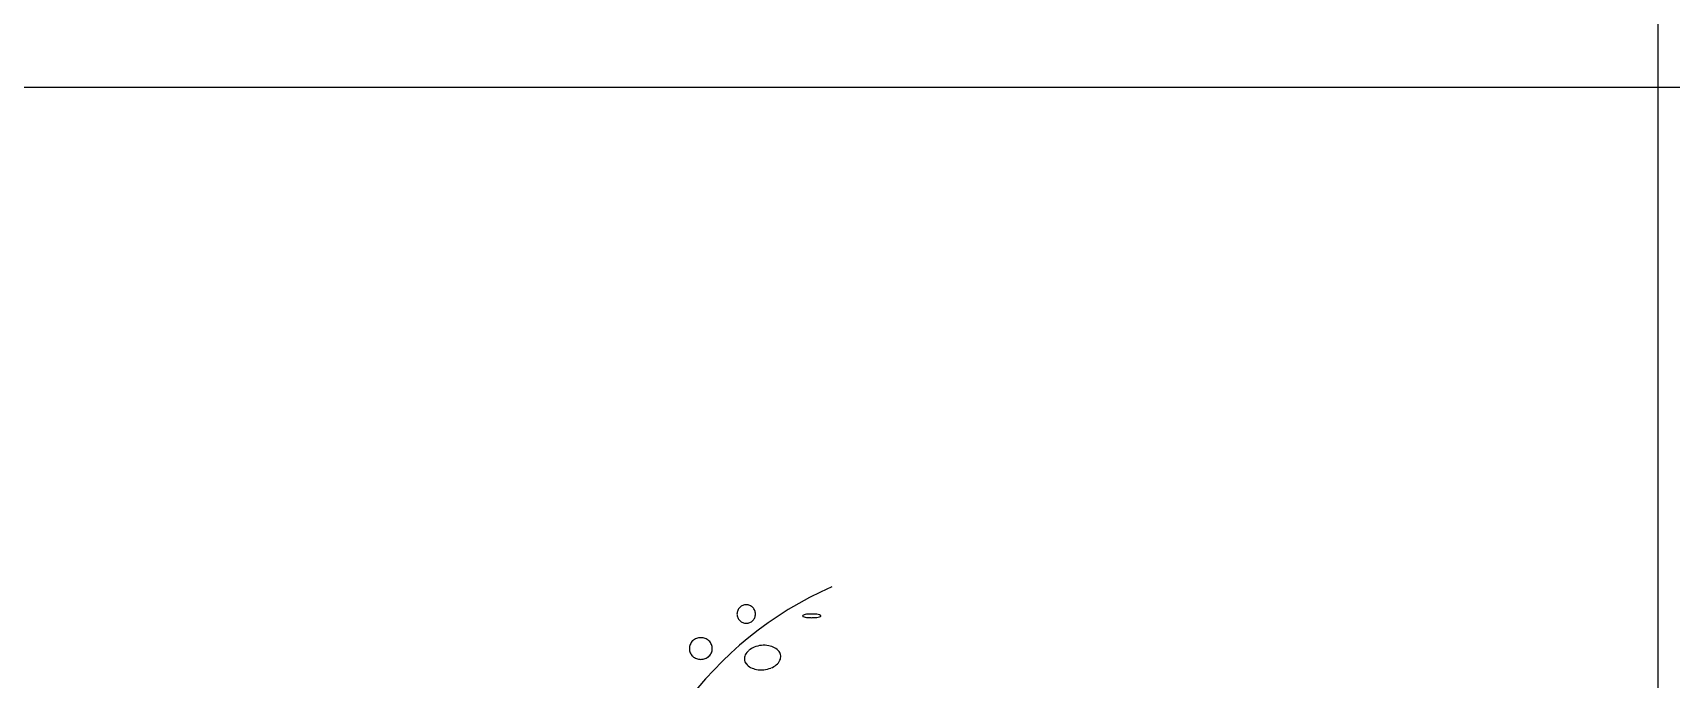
# Model space of a CAD drawing. Header units: inches. Extents: x 7658 to 73799, y 48 to 40262.
# Drawn here: x 38600 to 40653, y 36050 to 36861 of the extents above; entities that cross this region are included whole.
import ezdxf

# ---------------------------------------------------------------- set-up
doc = ezdxf.new("R2010")
doc.units = ezdxf.units.IN
doc.layers.add('www.cad-blocks.net', color=7, linetype='Continuous')

# ---------------------------------------------------------------- blocks, each defined once
blk = doc.blocks.new('A$C516926BB')
for p, q in [((29.249, 38.5194), (29.249, 0)), ((0, 36.0983), (62.4121, 36.0983))]:
    blk.add_line(p, q)
blk = doc.blocks.new('A$C31972C81')
at = {"color": 0}
for centre, major_axis, start_param, end_param in [((1.0175, 1.133), (-0.4546, 0), -1.156656, 0.973142), ((0.7275, 1.5151), (-0.00821, 0.00821), 0.195174, 0.587873), ((0.7275, 1.5151), (0.00821, 0.00821), 1.373271, 1.76597), ((0.7275, 1.5151), (-0.00821, 0.00821), -0.590225, -0.197525), ((0.7275, 1.5151), (0.00821, 0.00821), 0.587872, 0.980572), ((0.7275, 1.5151), (-0.00821, 0.00821), -1.375623, -0.982924), ((0.7275, 1.5151), (0.00821, 0.00821), 6.08566, 6.478359), ((0.7275, 1.5151), (0.00821, 0.00821), 5.692961, 6.08566), ((0.7275, 1.5151), (0.00821, 0.00821), 2.158669, 2.551368), ((0.7275, 1.5151), (-0.00821, 0.00821), 0.980572, 1.373271), ((0.7275, 1.5151), (0.00821, 0.00821), 2.944067, 3.336766), ((0.7275, 1.5151), (-0.00821, 0.00821), 1.76597, 2.158669), ((0.7275, 1.5151), (0.00821, 0.00821), 3.729465, 4.122164), ((0.7275, 1.5151), (-0.00821, 0.00821), 2.551368, 2.944067), ((0.7275, 1.5151), (0.00821, 0.00821), 4.514864, 4.907563), ((0.7275, 1.5151), (-0.00821, 0.00821), 3.336766, 3.729465), ((0.7275, 1.5151), (0.00821, 0.00821), 5.300262, 5.692961), ((0.7988, 1.5128), (0.000489, 0.000489), 1.235226, 2.356194), ((0.7988, 1.5128), (-0.000489, 0.000489), 0.785398, 1.906367), ((0.8039, 1.5023), (0.00872, 0.00872), 0.982794, 1.235226), ((0.8039, 1.5233), (-0.00872, 0.00872), 1.906367, 2.158799), ((0.8073, 1.4855), (0.0209, 0.0209), 0.868052, 0.982794), ((0.8073, 1.5402), (-0.0209, 0.0209), 2.158799, 2.273541), ((0.8095, 1.4582), (-0.0402, 0.0402), -0.785398, -0.702744), ((0.8095, 1.5674), (0.0402, 0.0402), 3.844337, 3.926991), ((0.8095, 1.4582), (0.0402, 0.0402), 0.702744, 0.785398), ((0.8095, 1.5674), (-0.0402, 0.0402), 2.356194, 2.438848), ((0.8118, 1.4855), (-0.0209, 0.0209), -0.982794, -0.868052), ((0.8118, 1.5402), (0.0209, 0.0209), 4.009645, 4.124386), ((0.8152, 1.5023), (-0.00872, 0.00872), -1.235226, -0.982794), ((0.8152, 1.5233), (0.00872, 0.00872), 4.124386, 4.376818), ((0.8202, 1.5128), (-0.000489, 0.000489), 3.926991, 5.04796), ((0.8202, 1.5128), (0.000489, 0.000489), 4.376818, 5.497787), ((0.6699, 1.4715), (0.00971, 0.00971), 1.544435, 1.944499), ((0.6703, 1.4711), (0.0102, 0.0102), 1.159796, 1.544435), ((0.6706, 1.4703), (-0.0107, 0.0107), -0.785398, -0.411001), ((0.6706, 1.4703), (0.0107, 0.0107), 0.411001, 0.785398), ((0.6709, 1.4711), (-0.0102, 0.0102), -1.544435, -1.159796), ((0.6713, 1.4715), (-0.00971, 0.00971), 4.338687, 4.738751), ((0.6692, 1.4718), (-0.00917, 0.00917), 0.373702, 0.785398), ((0.6692, 1.4718), (-0.00917, 0.00917), 0.785398, 1.197094), ((0.6699, 1.4721), (0.00971, 0.00971), 2.76789, 3.167954), ((0.6703, 1.4726), (0.0102, 0.0102), 3.167954, 3.552593), ((0.6706, 1.4734), (-0.0107, 0.0107), 1.981797, 2.356194), ((0.6706, 1.4734), (0.0107, 0.0107), 3.926991, 4.301388), ((0.6709, 1.4726), (-0.0102, 0.0102), 2.730592, 3.115231), ((0.6713, 1.4721), (-0.00971, 0.00971), 3.115231, 3.515295), ((0.672, 1.4718), (0.00917, 0.00917), 5.497787, 5.909483), ((0.672, 1.4718), (-0.00917, 0.00917), 3.515295, 3.926991), ((0.7356, 1.4592), (0.00736, 0.00736), 1.900344, 2.455796), ((0.7356, 1.4592), (-0.00736, 0.00736), 0.885, 1.440452), ((0.7419, 1.4561), (0.0123, 0.0123), 1.473514, 1.900344), ((0.7464, 1.4507), (-0.0173, 0.0173), -0.416084, -0.097282), ((0.7499, 1.4417), (0.0242, 0.0242), 0.885, 1.154713), ((0.7499, 1.4417), (0.0242, 0.0242), 0.615288, 0.885), ((0.7515, 1.4512), (0.0173, 0.0173), 0.296486, 0.615288), ((0.7549, 1.4574), (0.0123, 0.0123), 6.152841, 6.579671), ((0.7604, 1.4617), (0.00736, 0.00736), 5.597389, 6.152841), ((0.7604, 1.4617), (-0.00736, 0.00736), 3.471141, 4.026593), ((0.7412, 1.4635), (0.0123, 0.0123), 3.011249, 3.438078), ((0.7445, 1.4698), (-0.0173, 0.0173), 1.867282, 2.186084), ((0.7461, 1.4793), (0.0242, 0.0242), 3.75688, 4.026593), ((0.7461, 1.4793), (-0.0242, 0.0242), 2.455796, 2.725509), ((0.7496, 1.4703), (-0.0173, 0.0173), 2.725509, 3.044311), ((0.7541, 1.4648), (0.0123, 0.0123), 4.615107, 5.041937)]:
    blk.add_ellipse(centre, major_axis=major_axis, ratio=1, start_param=start_param, end_param=end_param, dxfattribs=at)

msp = doc.modelspace()

# ---------------------------------------------------------------- block references
at = {"xscale": 1000, "yscale": 1000, "zscale": 1000}
msp.add_blockref('A$C31972C81', (38766, 34617.1), dxfattribs=at)
at = {"layer": 'www.cad-blocks.net', "color": 155, "true_color": 0x546d8e, "xscale": 1000, "yscale": 1000, "zscale": 1000}
msp.add_blockref('A$C516926BB', (11386.7, 694.4), dxfattribs=at)

doc.saveas('drawing.dxf')
